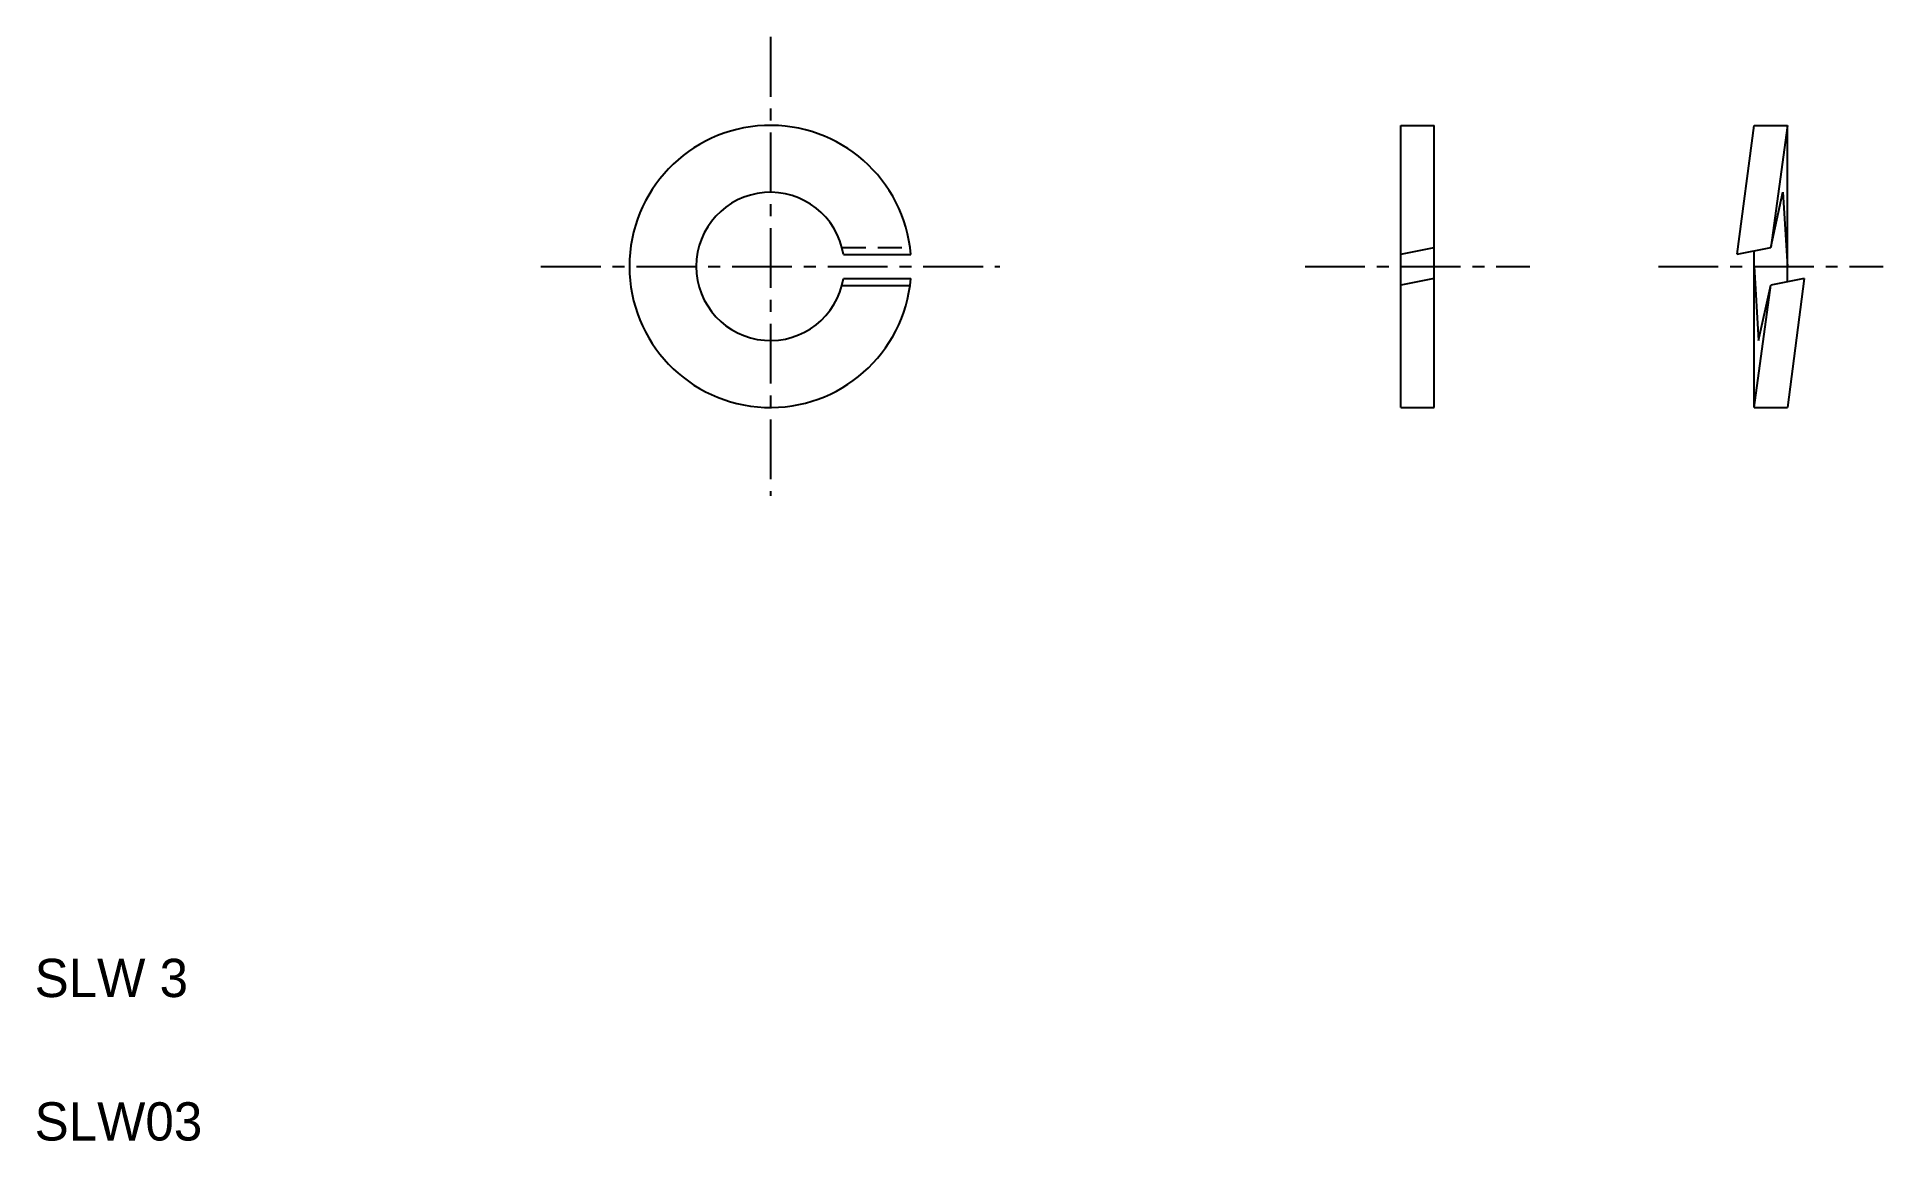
# Model space of a CAD drawing. Extents: x 2 to 40.7, y 2 to 25.1.
import ezdxf

# ---------------------------------------------------------------- set-up
doc = ezdxf.new("R2010")
doc.units = 0
doc.linetypes.add('CENTER', pattern=[2, 1.25, -0.25, 0.25, -0.25])
doc.linetypes.add('DASHED', pattern=[0.75, 0.5, -0.25])
doc.layers.get('0').update_dxf_attribs({"linetype": 'CONTINUOUS'})
doc.layers.add('CENTER', color=1, linetype='CENTER')

msp = doc.modelspace()

# ---------------------------------------------------------------- linework, layer by layer
at = {"color": 7, "linetype": 'CONTINUOUS'}
for p, q in [((30.585, 17.331), (30.585, 23.231)), ((30.585, 23.231), (31.285, 23.231)), ((31.285, 17.331), (31.285, 23.231)), ((37.977, 23.231), (38.677, 23.231)), ((38.677, 19.96), (38.677, 23.231)), ((18.925, 20.531), (20.335, 20.531)), ((30.585, 20.534), (31.285, 20.674)), ((37.627, 20.534), (38.327, 20.674)), ((37.977, 17.331), (37.977, 20.604)), ((18.894, 19.885), (20.319, 19.885)), ((18.925, 20.031), (20.335, 20.031)), ((31.285, 20.029), (30.585, 19.888)), ((39.027, 20.031), (38.327, 19.89)), ((30.585, 17.331), (31.285, 17.331)), ((37.977, 17.331), (38.677, 17.331))]:
    msp.add_line(p, q, dxfattribs=at)
for p, q in [((37.627, 20.534), (37.977, 23.231)), ((38.677, 23.231), (38.327, 20.674)), ((38.327, 20.674), (38.582, 21.831)), ((38.582, 21.831), (38.677, 20.281)), ((37.977, 20.281), (38.073, 18.731)), ((37.977, 17.331), (38.327, 19.89)), ((38.073, 18.731), (38.327, 19.89)), ((39.027, 20.031), (38.677, 17.331))]:
    msp.add_line(p, q)
at = {"color": 3, "linetype": 'DASHED'}
msp.add_line((18.894, 20.676), (20.319, 20.676), dxfattribs=at)
for radius, start, end in [(2.95, 4.8614, 355.1386), (1.55, 9.2818, 350.7182)]:
    msp.add_arc((17.395, 20.281), radius, start, end)
at = {"layer": 'CENTER', "color": 1, "linetype": 'CENTER'}
for p, q in [((17.395, 25.081), (17.395, 15.481)), ((12.595, 20.281), (22.195, 20.281)), ((28.585, 20.281), (33.285, 20.281)), ((35.977, 20.281), (40.677, 20.281))]:
    msp.add_line(p, q, dxfattribs=at)

# ---------------------------------------------------------------- texts
at = {"color": 7, "linetype": 'CONTINUOUS'}
for s, p in [('SLW 3', (2, 5)), ('SLW03', (2, 2))]:
    msp.add_text(s, height=0.8, dxfattribs=at).set_placement(p)

doc.saveas('drawing.dxf')
